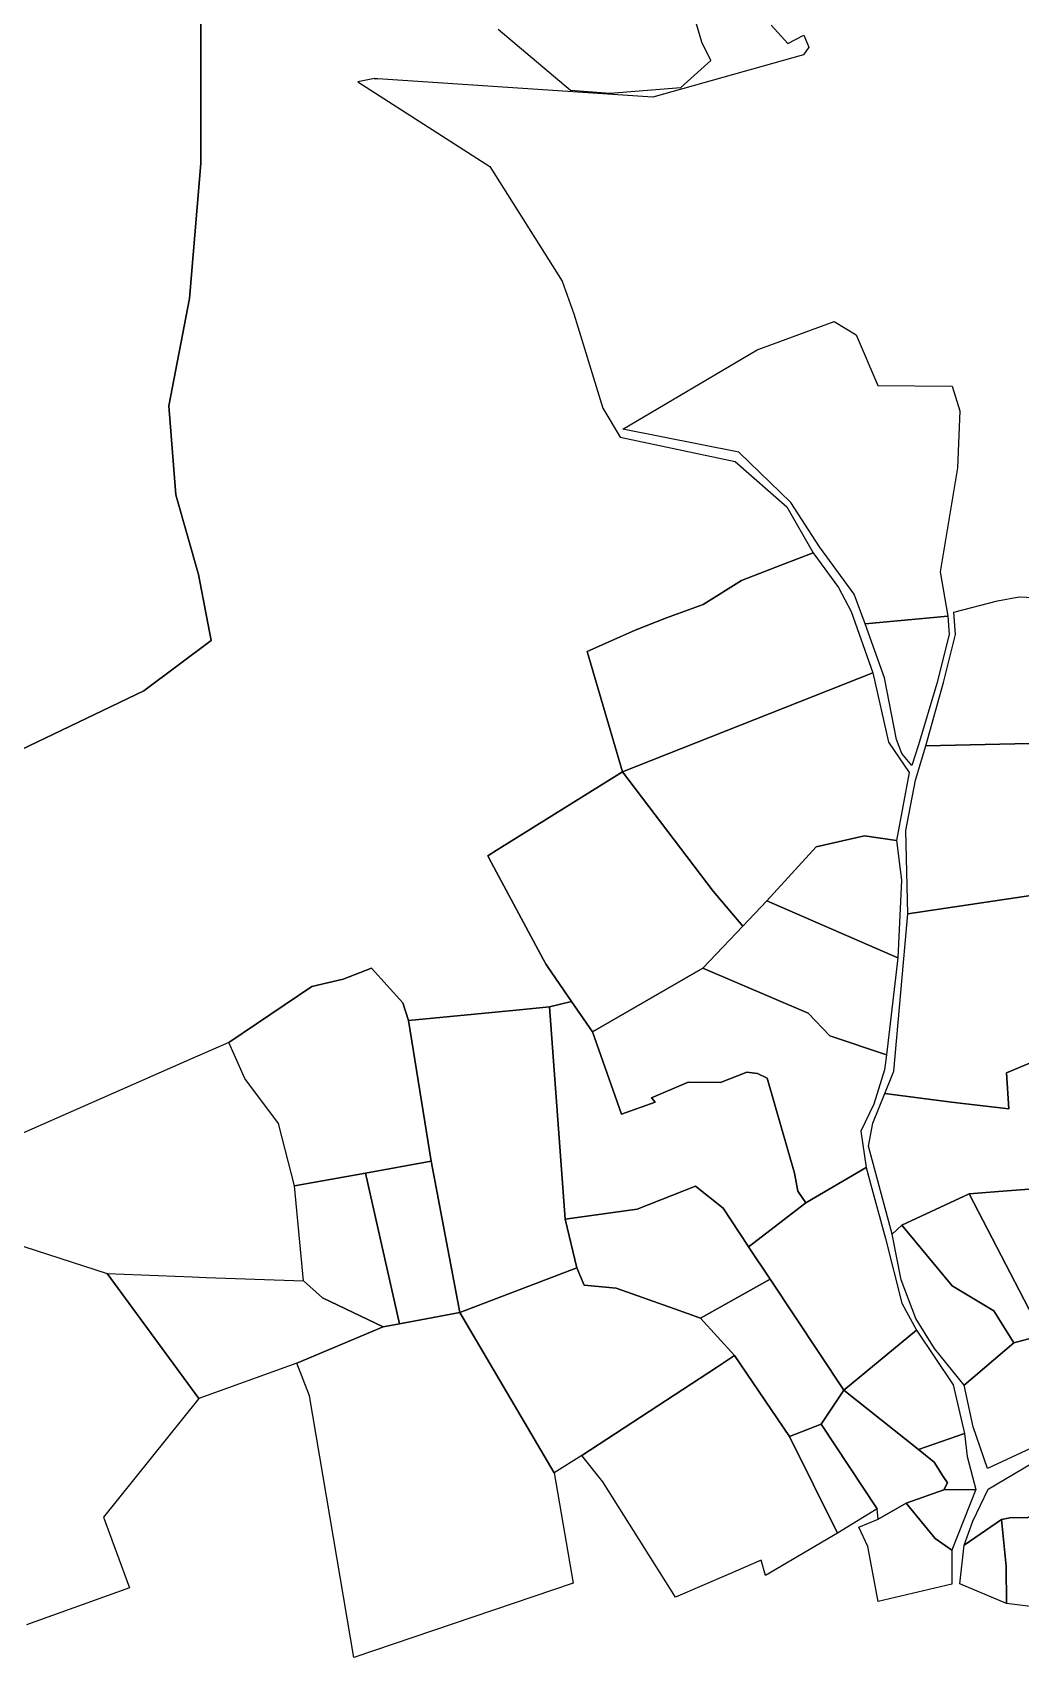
# Model space of a CAD drawing. Extents: x 544494 to 549037, y 1840490 to 1845220.
# Drawn here: x 545944 to 546288, y 1842228 to 1842794 of the extents above; entities that cross this region are included whole.
import ezdxf

# ---------------------------------------------------------------- set-up
doc = ezdxf.new("R2010")
doc.units = 0
doc.layers.add('Level 30', color=7, linetype='Continuous')

msp = doc.modelspace()

# ---------------------------------------------------------------- linework, layer by layer
at = {"layer": 'Level 30'}
for points in [[(546106.46, 1842795.16), (546131.59, 1842773.93), (546145.27, 1842772.78), (546170, 1842774.82), (546180.45, 1842784.21), (546177.34, 1842790.63), (546157.05, 1842859.79)], [(545911.5, 1842530.5), (545983.24, 1842564.83), (546006.65, 1842582.31), (546002.26, 1842605.24), (545994.32, 1842633.06), (545991.94, 1842664.06), (545999.09, 1842701.41), (546003.06, 1842748.31), (546003.06, 1842839.71)], [(546003.06, 1842839.71), (546003.06, 1842748.31), (545999.09, 1842701.41), (545991.94, 1842664.06), (545994.32, 1842633.06), (546002.26, 1842605.24), (546006.65, 1842582.31), (545983.24, 1842564.83), (545911.5, 1842530.5)], [(546201.43, 1842796.45), (546207.28, 1842790.07), (546212.76, 1842793.06), (546214.49, 1842788.85), (546212.69, 1842786.13), (546160.28, 1842771.41), (546064.5794, 1842777.8401), (546063.39, 1842777.92), (546057.67, 1842776.79), (546103.6, 1842747.28), (546128.73, 1842707.4), (546132.79, 1842696), (546142.86, 1842663.23), (546148.88, 1842653.1), (546188.89, 1842644.61), (546206.92, 1842628.83), (546216.01, 1842612.86), (546205.1696, 1842608.6545), (546191.11, 1842603.2), (546177.79, 1842594.82), (546164.97, 1842590.16), (546154.1, 1842585.88), (546137.4271, 1842578.512), (546137.4, 1842578.5), (546137.4003, 1842578.4988), (546149.76, 1842536.61), (546105.7858, 1842509.2397), (546102.83, 1842507.4), (546104.1665, 1842504.9059), (546122.1275, 1842471.3894), (546123.14, 1842469.5), (546123.6101, 1842468.8183), (546131.96, 1842456.71), (546124.36, 1842454.78), (546112.67, 1842453.71), (546075.26, 1842450.05), (546073.25, 1842456.26), (546062.38, 1842468.26), (546052.54, 1842464.5), (546041.64, 1842461.89), (546012.77, 1842442.43), (546000, 1842436.81), (545923.5944, 1842403.2042)], [(546308.05, 1842392.61), (546282.0931, 1842390.6567), (546270.31, 1842389.77), (546246.85, 1842378.84), (546243.57, 1842375.74), (546239.0486, 1842392.5197), (546235.33, 1842406.32), (546236.8, 1842414.31), (546240.96, 1842424.62), (546264.17, 1842421.67), (546284.14, 1842419.28), (546283.3, 1842431.84), (546292.47, 1842435.68)], [(545920.57, 1842378.11), (545970.38, 1842361.94), (546002.32, 1842318.48), (545969.17, 1842277.15), (545978.23, 1842252.58), (545942.32, 1842239.69)]]:
    msp.add_lwpolyline(points, dxfattribs=at)
for points in [[(546063.39, 1842777.92), (546064.5794, 1842777.8401), (546063.6822, 1842777.7198)], [(546264.42, 1842670.82), (546267.07, 1842662.21), (546266.31, 1842642.46), (546260.19, 1842606.19), (546262.94, 1842590.79), (546234.09, 1842588.15), (546230.31, 1842598.41), (546218.22, 1842614.92), (546208.34, 1842630.37), (546190.17, 1842647.84), (546149.81, 1842655.88), (546196.53, 1842683.5), (546223.35, 1842693.32), (546231.01, 1842688.77), (546238.53, 1842671.12)], [(546236.78, 1842571.03), (546149.76, 1842536.61), (546137.4003, 1842578.4988), (546137.4271, 1842578.512), (546154.1, 1842585.88), (546164.97, 1842590.16), (546177.79, 1842594.82), (546191.11, 1842603.2), (546205.1696, 1842608.6545), (546216.01, 1842612.86), (546216.2654, 1842612.5126), (546224.89, 1842600.78), (546229.25, 1842592.39)], [(546302.71, 1842551.73), (546313.11, 1842545.78), (546301.68, 1842546.68), (546255.29, 1842545.66), (546261.44, 1842567.7), (546265.54, 1842584.44), (546264.95, 1842592.16), (546280.2, 1842596.08), (546287.71, 1842597.55), (546295.35, 1842597.18), (546303.93, 1842593.88), (546306.43, 1842594.14), (546307.11, 1842579.99), (546301.63, 1842578.83), (546294.63, 1842574.26), (546293.06, 1842567.46), (546293.03, 1842563.98), (546294.83, 1842561.42), (546297.01, 1842561.72), (546298, 1842559.36), (546298.65, 1842556.06)], [(546262.94, 1842590.79), (546263.33, 1842584.39), (546259.12, 1842567.39), (546252.68, 1842546.05), (546250.34, 1842538.87), (546246.85, 1842542.94), (546245.09, 1842547.85), (546240.85, 1842569.29), (546234.09, 1842588.15)], [(546249.5, 1842536.4), (546245, 1842512.76), (546233.95, 1842514.35), (546217.15, 1842510.49), (546199.96, 1842491.67), (546191.56, 1842482.85), (546181.27, 1842495.06), (546149.76, 1842536.61), (546236.78, 1842571.03), (546242.29, 1842546.94)], [(546325.95, 1842532.06), (546321.91, 1842529.62), (546312.07, 1842529.53), (546302.97, 1842494.3), (546291.74, 1842493.54), (546249, 1842487.2), (546248.32, 1842516.22), (546251.68, 1842533.76), (546255.29, 1842545.66), (546301.68, 1842546.68), (546313.11, 1842545.78), (546320.74, 1842537.23), (546324.92, 1842538.41)], [(546191.56, 1842482.85), (546177.71, 1842468.32), (546139.31, 1842446.06), (546131.96, 1842456.71), (546123.6101, 1842468.8183), (546123.14, 1842469.5), (546122.1275, 1842471.3894), (546104.1665, 1842504.9059), (546102.83, 1842507.4), (546105.7858, 1842509.2397), (546149.76, 1842536.61), (546181.27, 1842495.06)], [(546246.79, 1842498.95), (546245.46, 1842471.83), (546199.96, 1842491.67), (546217.15, 1842510.49), (546233.95, 1842514.35), (546245, 1842512.76)], [(546199.96, 1842491.67), (546245.46, 1842471.83), (546241.59, 1842438.15), (546221.83, 1842444.76), (546214.35, 1842452.57), (546177.71, 1842468.32), (546191.56, 1842482.85)], [(546302.97, 1842494.3), (546308.31, 1842481.64), (546311.66, 1842465.57), (546306.22, 1842464.18), (546296.23, 1842453.08), (546292.47, 1842435.68), (546283.3, 1842431.84), (546284.14, 1842419.28), (546264.17, 1842421.67), (546240.96, 1842424.62), (546244.13, 1842432.46), (546249, 1842487.2), (546291.74, 1842493.54)], [(546075.26, 1842450.05), (546083.21, 1842401.09), (546060.27, 1842396.95), (546035.6, 1842392.49), (546030.09, 1842414.26), (546018.3, 1842429.85), (546012.77, 1842442.43), (546041.64, 1842461.89), (546052.54, 1842464.5), (546062.38, 1842468.26), (546073.25, 1842456.26)], [(546177.71, 1842468.32), (546214.35, 1842452.57), (546221.83, 1842444.76), (546241.59, 1842438.15), (546240.85, 1842432.86), (546237.21, 1842420.95), (546232.65, 1842411.56), (546234.49, 1842398.89), (546213.46, 1842386.63), (546210.7, 1842390.65), (546209.51, 1842396.89), (546200.03, 1842429.97), (546196.68, 1842431.62), (546192.96, 1842432.07), (546183.78, 1842428.48), (546172.6, 1842428.55), (546159.8, 1842423.1), (546161.11, 1842421.63), (546149.37, 1842417.51), (546139.31, 1842446.06)], [(546129.81, 1842380.93), (546133.86, 1842363.98), (546093.16, 1842348.43), (546083.21, 1842401.09), (546075.26, 1842450.05), (546112.67, 1842453.71), (546124.36, 1842454.78)], [(546194.9406, 1842372.2903), (546193.61, 1842371.26), (546193.4304, 1842371.5322), (546184.72, 1842384.73), (546175.09, 1842392.37), (546154.87, 1842384.41), (546129.81, 1842380.93), (546124.36, 1842454.78), (546131.96, 1842456.71), (546139.31, 1842446.06), (546149.37, 1842417.51), (546161.11, 1842421.63), (546159.8, 1842423.1), (546172.6, 1842428.55), (546183.78, 1842428.48), (546192.96, 1842432.07), (546196.68, 1842431.62), (546200.03, 1842429.97), (546209.51, 1842396.89), (546210.7, 1842390.65), (546213.46, 1842386.63)], [(546083.21, 1842401.09), (546093.16, 1842348.43), (546072.18, 1842344.52), (546060.27, 1842396.95)], [(546060.27, 1842396.95), (546072.18, 1842344.52), (546066.43, 1842343.45), (546045.32, 1842353.5), (546038.78, 1842359.39), (546035.6, 1842392.49)], [(546251.95, 1842342.33), (546226.72, 1842321.35), (546201.08, 1842360), (546193.61, 1842371.26), (546194.9406, 1842372.2903), (546213.46, 1842386.63), (546234.49, 1842398.89), (546236.48, 1842391.5497), (546241.2, 1842374.14), (546246.86, 1842351.69)], [(546193.61, 1842371.26), (546201.08, 1842360), (546176.84, 1842346.42), (546167.86, 1842349.6431), (546147.53, 1842356.94), (546136.39, 1842357.99), (546133.86, 1842363.98), (546129.81, 1842380.93), (546154.87, 1842384.41), (546175.09, 1842392.37), (546184.72, 1842384.73), (546193.4304, 1842371.5322)], [(546295.84, 1842340.55), (546285.85, 1842337.82), (546278.89, 1842349.03), (546264.37, 1842357.7), (546246.85, 1842378.84), (546270.31, 1842389.77)], [(546295.71, 1842368.49), (546304.98, 1842367.99), (546304.74, 1842346.27), (546299.3, 1842342.84), (546295.84, 1842340.55), (546270.31, 1842389.77), (546282.0931, 1842390.6567), (546308.05, 1842392.61), (546299.0057, 1842380.912), (546298.95, 1842380.84)], [(546285.85, 1842337.82), (546268.61, 1842323.18), (546258.21, 1842335.95), (546251.75, 1842346.36), (546246.69, 1842359.75), (546243.57, 1842375.74), (546246.85, 1842378.84), (546264.37, 1842357.7), (546278.89, 1842349.03)], [(546066.43, 1842343.45), (546036.42, 1842330.75), (546002.32, 1842318.48), (545970.38, 1842361.94), (546000, 1842360.83), (546004.86, 1842360.65), (546038.78, 1842359.39), (546045.32, 1842353.5)], [(546182.3794, 1842329.2767), (546135.62, 1842298.65), (546125.91, 1842292.57), (546093.16, 1842348.43), (546133.86, 1842363.98), (546136.39, 1842357.99), (546147.53, 1842356.94), (546167.86, 1842349.6431), (546176.84, 1842346.42), (546188.69, 1842333.41)], [(546226.72, 1842321.35), (546218.79, 1842309.5), (546207.77, 1842305.3), (546188.69, 1842333.41), (546176.84, 1842346.42), (546201.08, 1842360)], [(546125.91, 1842292.57), (546132.58, 1842254.21), (546056.26, 1842228.34), (546040.88, 1842319.39), (546036.42, 1842330.75), (546066.43, 1842343.45), (546072.18, 1842344.52), (546093.16, 1842348.43)], [(546268.71, 1842306.28), (546252.68, 1842300.7), (546226.72, 1842321.35), (546251.95, 1842342.33), (546264.73, 1842323.3)], [(546299.3, 1842342.84), (546301.21, 1842327.72), (546298.91, 1842323.15), (546299.1, 1842318.63), (546305.4, 1842307.41), (546276.71, 1842294.07), (546271.76, 1842308.62), (546268.61, 1842323.18), (546285.85, 1842337.82), (546295.84, 1842340.55)], [(546224.52, 1842271.58), (546199.5, 1842256.92), (546198.01, 1842262.22), (546186.5193, 1842257.2834), (546168.1, 1842249.37), (546142.86, 1842289.49), (546135.62, 1842298.65), (546182.3794, 1842329.2767), (546188.69, 1842333.41), (546207.77, 1842305.3)], [(546252.68, 1842300.7), (546258.15, 1842296.35), (546261.25, 1842291.36), (546262.84, 1842289.1), (546261.57, 1842286.71), (546248.38, 1842282.11), (546238.69, 1842276.54), (546238.37, 1842280.06), (546218.79, 1842309.5), (546226.72, 1842321.35)], [(546218.79, 1842309.5), (546238.37, 1842280.06), (546224.52, 1842271.58), (546207.77, 1842305.3)], [(546272.67, 1842286.86), (546261.57, 1842286.71), (546262.84, 1842289.1), (546261.25, 1842291.36), (546258.15, 1842296.35), (546252.68, 1842300.7), (546268.71, 1842306.28), (546269.65, 1842298.27)], [(546307.08, 1842304.77), (546318.84, 1842280.64), (546295.24, 1842279.43), (546290.51, 1842276.97), (546285.08, 1842277.03), (546281.63, 1842276.43), (546268.55, 1842267.42), (546271.63, 1842275.76), (546276.93, 1842286.93)], [(546261.57, 1842286.71), (546272.67, 1842286.86), (546264.34, 1842265.66), (546258.52, 1842269.8), (546248.38, 1842282.11)], [(546248.38, 1842282.11), (546258.52, 1842269.8), (546264.34, 1842265.66), (546264.25, 1842253.9), (546238.71, 1842247.84), (546235.08, 1842267), (546231.91, 1842273.69), (546238.69, 1842276.54)], [(546318.84, 1842280.64), (546330.8835, 1842272.8825), (546333.48, 1842271.21), (546316.45, 1842243.46), (546312.44, 1842236.92), (546311.23, 1842238.22), (546309.2416, 1842240.3507), (546305.5, 1842244.36), (546283.3, 1842247.12), (546283.19, 1842260.08), (546281.63, 1842276.43), (546285.08, 1842277.03), (546290.51, 1842276.97), (546295.24, 1842279.43)], [(546283.3, 1842247.12), (546267.06, 1842253.96), (546268.55, 1842267.42), (546281.63, 1842276.43), (546283.19, 1842260.08)]]:
    msp.add_lwpolyline(points, close=True, dxfattribs=at)

doc.saveas('drawing.dxf')
